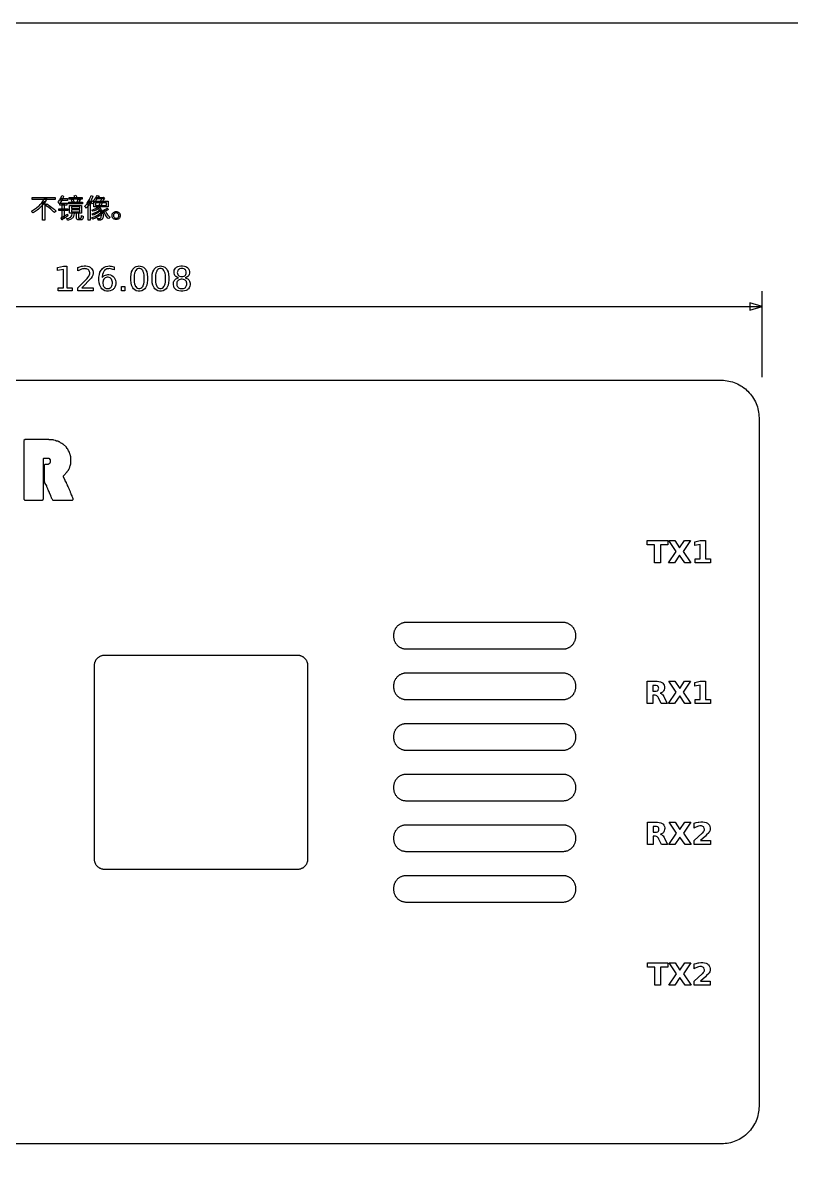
# Model space of a CAD drawing. Header units: millimetres. Extents: x 5 to 292, y 5 to 205.
# Drawn here: x 73 to 148.9, y 92 to 205 of the extents above; entities that cross this region are included whole.
import ezdxf

# ---------------------------------------------------------------- set-up
doc = ezdxf.new("R2010")
doc.units = ezdxf.units.MM
for name, color, linetype in [('ANNOTATION', 7, 'Continuous'), ('DIMENSIONS', 5, 'Continuous'), ('ENGRAVE', 1, 'Continuous'), ('REFERENCE', 8, 'Continuous')]:
    doc.layers.add(name, color=color, linetype=linetype)

msp = doc.modelspace()

# ---------------------------------------------------------------- linework, layer by layer
at = {"layer": 'ANNOTATION'}
for points in [[(75.19, 187.7), (75.41, 187.62), (75.33, 187.49), (75.15, 187.22), (75.05, 187.09), (74.94, 186.96), (74.7, 186.72), (74.57, 186.61), (74.44, 186.5), (74.16, 186.31), (74.01, 186.23), (73.99, 186.26), (73.97, 186.29), (73.92, 186.35), (73.9, 186.38), (73.87, 186.4), (73.98, 186.46), (74.19, 186.59), (74.29, 186.66), (74.39, 186.73), (74.57, 186.89), (74.66, 186.97), (74.74, 187.06), (74.89, 187.24), (74.96, 187.33), (75.03, 187.42), (75.14, 187.61), (75.19, 187.7)], [(73.94, 187.77), (76.23, 187.77), (76.23, 187.57), (73.94, 187.57), (73.94, 187.77)], [(76.88, 187.95), (77.05, 187.9), (77, 187.75), (76.94, 187.61), (76.86, 187.47), (76.78, 187.34), (76.7, 187.23), (76.61, 187.12), (76.6, 187.15), (76.58, 187.18), (76.57, 187.21), (76.55, 187.25), (76.52, 187.28), (76.51, 187.31), (76.56, 187.37), (76.67, 187.51), (76.72, 187.6), (76.77, 187.68), (76.85, 187.86), (76.88, 187.95)], [(76.81, 187.65), (77.42, 187.65), (77.42, 187.47), (76.78, 187.47), (76.81, 187.65)], [(77.6, 187.76), (78.87, 187.76), (78.87, 187.6), (77.6, 187.6), (77.6, 187.76)], [(77.81, 187.54), (77.97, 187.58), (78, 187.52), (78.03, 187.45), (78.05, 187.38), (78.07, 187.32), (77.9, 187.28), (77.88, 187.34), (77.86, 187.41), (77.84, 187.48), (77.81, 187.54)], [(78.08, 187.93), (78.26, 187.97), (78.29, 187.91), (78.33, 187.84), (78.35, 187.77), (78.38, 187.71), (78.19, 187.65), (78.17, 187.72), (78.14, 187.79), (78.11, 187.86), (78.08, 187.93)], [(79.76, 187.95), (79.95, 187.89), (79.91, 187.78), (79.81, 187.56), (79.76, 187.45), (79.71, 187.34), (79.59, 187.13), (79.53, 187.04), (79.46, 186.94), (79.33, 186.77), (79.26, 186.69), (79.25, 186.72), (79.23, 186.75), (79.21, 186.79), (79.19, 186.83), (79.16, 186.86), (79.14, 186.89), (79.21, 186.96), (79.33, 187.11), (79.38, 187.19), (79.49, 187.37), (79.6, 187.55), (79.64, 187.65), (79.73, 187.85), (79.76, 187.95)], [(80.36, 187.96), (80.55, 187.92), (80.49, 187.82), (80.36, 187.61), (80.28, 187.51), (80.19, 187.4), (79.99, 187.21), (79.88, 187.12), (79.86, 187.14), (79.84, 187.16), (79.82, 187.19), (79.79, 187.21), (79.77, 187.23), (79.75, 187.24), (79.82, 187.3), (79.95, 187.41), (80.01, 187.47), (80.12, 187.59), (80.22, 187.72), (80.3, 187.84), (80.36, 187.96)], [(80.32, 187.77), (80.97, 187.77), (80.97, 187.61), (80.32, 187.61), (80.32, 187.77)], [(80.9, 187.77), (80.94, 187.77), (80.98, 187.78), (81.1, 187.69), (81.03, 187.58), (80.94, 187.46), (80.85, 187.35), (80.76, 187.26), (80.74, 187.29), (80.71, 187.32), (80.68, 187.35), (80.66, 187.37), (80.7, 187.42), (80.75, 187.48), (80.8, 187.55), (80.84, 187.61), (80.87, 187.68), (80.9, 187.73), (80.9, 187.77)], [(74.98, 187.17), (75.19, 187.38), (75.19, 187.38), (75.19, 185.52), (74.98, 185.52), (74.98, 187.17)], [(75.24, 187), (75.39, 187.12), (75.51, 187.04), (75.64, 186.96), (75.77, 186.87), (75.89, 186.77), (76.01, 186.68), (76.12, 186.59), (76.22, 186.5), (76.31, 186.42), (76.14, 186.27), (76.06, 186.35), (75.97, 186.44), (75.86, 186.53), (75.74, 186.63), (75.62, 186.73), (75.49, 186.82), (75.36, 186.91), (75.24, 187)], [(76.57, 186.64), (77.46, 186.64), (77.46, 186.46), (76.57, 186.46), (76.57, 186.64)], [(76.69, 187.18), (77.38, 187.18), (77.38, 187), (76.69, 187), (76.69, 187.18)], [(76.89, 185.54), (76.88, 185.57), (76.86, 185.6), (76.84, 185.63), (76.82, 185.66), (76.8, 185.69), (76.78, 185.72), (76.82, 185.75), (76.87, 185.81), (76.89, 185.84), (76.92, 185.91), (76.92, 185.96), (76.92, 187.11), (77.11, 187.11), (77.11, 185.77), (77.11, 185.77), (77.09, 185.76), (77.07, 185.74), (77.04, 185.71), (77, 185.69), (76.97, 185.66), (76.94, 185.62), (76.91, 185.59), (76.9, 185.56), (76.89, 185.54)], [(77.52, 187.29), (78.93, 187.29), (78.93, 187.12), (77.52, 187.12), (77.52, 187.29)], [(77.64, 186.98), (78.82, 186.98), (78.82, 186.21), (77.64, 186.21), (77.64, 186.98)], [(77.82, 186.84), (77.82, 186.66), (78.64, 186.66), (78.64, 186.84), (77.82, 186.84)], [(77.82, 186.53), (77.82, 186.35), (78.64, 186.35), (78.64, 186.53), (77.82, 186.53)], [(78.49, 187.58), (78.68, 187.53), (78.64, 187.45), (78.6, 187.36), (78.56, 187.28), (78.52, 187.21), (78.36, 187.25), (78.4, 187.33), (78.44, 187.41), (78.47, 187.5), (78.49, 187.58)], [(79.49, 187.24), (79.68, 187.43), (79.68, 187.43), (79.68, 185.52), (79.49, 185.52), (79.49, 187.24)], [(80.67, 187.35), (80.84, 187.35), (80.84, 187.33), (80.83, 187.26), (80.82, 187.17), (80.8, 187.08), (80.76, 186.98), (80.73, 186.92), (80.66, 186.82), (80.61, 186.77), (80.56, 186.71), (80.43, 186.61), (80.35, 186.56), (80.26, 186.52), (80.06, 186.43), (79.94, 186.39), (79.92, 186.42), (79.89, 186.45), (79.86, 186.48), (79.83, 186.51), (79.94, 186.55), (80.14, 186.63), (80.22, 186.67), (80.29, 186.72), (80.41, 186.81), (80.46, 186.86), (80.51, 186.9), (80.57, 186.99), (80.6, 187.04), (80.64, 187.12), (80.66, 187.2), (80.67, 187.28), (80.67, 187.34), (80.67, 187.35)], [(80.61, 186.55), (80.74, 186.48), (80.64, 186.39), (80.51, 186.3), (80.37, 186.21), (80.22, 186.13), (80.08, 186.06), (79.94, 186), (79.92, 186.03), (79.89, 186.07), (79.86, 186.1), (79.83, 186.13), (79.97, 186.17), (80.11, 186.23), (80.26, 186.3), (80.39, 186.38), (80.46, 186.42), (80.57, 186.5), (80.61, 186.55)], [(80.02, 187.4), (81.45, 187.4), (81.45, 186.82), (80.02, 186.82), (80.02, 187.4)], [(80.2, 187.24), (80.2, 186.98), (81.27, 186.98), (81.27, 187.24), (80.2, 187.24)], [(80.44, 186.69), (80.58, 186.77), (80.64, 186.72), (80.74, 186.61), (80.79, 186.55), (80.83, 186.48), (80.89, 186.34), (80.91, 186.27), (80.93, 186.2), (80.95, 186.07), (80.96, 186), (80.96, 185.94), (80.95, 185.82), (80.93, 185.76), (80.92, 185.72), (80.87, 185.64), (80.85, 185.61), (80.82, 185.58), (80.77, 185.55), (80.74, 185.54), (80.68, 185.52), (80.62, 185.52), (80.54, 185.52), (80.45, 185.52), (80.45, 185.56), (80.44, 185.61), (80.42, 185.66), (80.4, 185.7), (80.45, 185.69), (80.5, 185.69), (80.54, 185.69), (80.58, 185.69), (80.62, 185.69), (80.65, 185.69), (80.68, 185.71), (80.71, 185.74), (80.73, 185.76), (80.76, 185.82), (80.77, 185.85), (80.77, 185.9), (80.78, 185.99), (80.78, 186.04), (80.77, 186.1), (80.75, 186.21), (80.73, 186.27), (80.71, 186.32), (80.66, 186.44), (80.63, 186.49), (80.59, 186.55), (80.49, 186.65), (80.44, 186.69)], [(81.35, 186.71), (81.48, 186.58), (81.39, 186.52), (81.28, 186.47), (81.17, 186.41), (81.07, 186.36), (80.96, 186.31), (80.87, 186.26), (80.76, 186.37), (80.86, 186.42), (80.96, 186.47), (81.07, 186.53), (81.17, 186.59), (81.27, 186.65), (81.35, 186.71)], [(81.17, 186.47), (81.19, 186.4), (81.25, 186.27), (81.28, 186.21), (81.32, 186.14), (81.4, 186.03), (81.44, 185.98), (81.49, 185.93), (81.59, 185.85), (81.64, 185.82), (81.61, 185.79), (81.57, 185.75), (81.54, 185.7), (81.51, 185.67), (81.43, 185.73), (81.28, 185.89), (81.21, 185.98), (81.15, 186.09), (81.05, 186.31), (81.01, 186.43), (81.17, 186.47)], [(76.89, 185.54), (76.86, 185.72), (76.92, 185.8), (77.43, 186.1), (77.44, 186.06), (77.45, 186.01), (77.47, 185.97), (77.48, 185.93), (77.32, 185.83), (77.19, 185.75), (77.09, 185.69), (77.02, 185.64), (76.97, 185.61), (76.93, 185.58), (76.91, 185.56), (76.89, 185.54)], [(77.9, 186.26), (78.09, 186.26), (78.08, 186.18), (78.06, 186.04), (78.05, 185.97), (78.03, 185.91), (77.98, 185.81), (77.95, 185.76), (77.91, 185.72), (77.82, 185.65), (77.76, 185.61), (77.69, 185.58), (77.54, 185.53), (77.46, 185.51), (77.44, 185.53), (77.43, 185.56), (77.41, 185.59), (77.39, 185.62), (77.37, 185.64), (77.35, 185.66), (77.43, 185.68), (77.56, 185.72), (77.62, 185.74), (77.67, 185.77), (77.75, 185.82), (77.78, 185.86), (77.81, 185.89), (77.85, 185.98), (77.87, 186.02), (77.89, 186.13), (77.9, 186.26)], [(78.32, 186.25), (78.51, 186.25), (78.51, 185.76), (78.51, 185.73), (78.52, 185.71), (78.54, 185.7), (78.57, 185.7), (78.62, 185.7), (78.69, 185.7), (78.75, 185.7), (78.77, 185.71), (78.79, 185.72), (78.8, 185.75), (78.81, 185.8), (78.81, 185.87), (78.82, 185.97), (78.85, 185.96), (78.89, 185.94), (78.94, 185.92), (78.98, 185.91), (78.97, 185.78), (78.95, 185.69), (78.94, 185.65), (78.9, 185.6), (78.88, 185.58), (78.86, 185.56), (78.8, 185.55), (78.77, 185.55), (78.72, 185.55), (78.65, 185.55), (78.59, 185.55), (78.54, 185.55), (78.46, 185.55), (78.41, 185.57), (78.38, 185.58), (78.35, 185.61), (78.34, 185.63), (78.33, 185.69), (78.32, 185.76), (78.32, 186.25)], [(80.76, 186.29), (80.89, 186.22), (80.84, 186.16), (80.7, 186.04), (80.62, 185.98), (80.54, 185.92), (80.36, 185.81), (80.28, 185.76), (80.19, 185.72), (80.01, 185.64), (79.92, 185.61), (79.9, 185.65), (79.87, 185.69), (79.84, 185.72), (79.81, 185.75), (79.98, 185.81), (80.16, 185.89), (80.25, 185.93), (80.41, 186.02), (80.5, 186.07), (80.57, 186.13), (80.7, 186.24), (80.76, 186.29)], [(82.24, 186.38), (82.29, 186.37), (82.4, 186.34), (82.44, 186.32), (82.49, 186.29), (82.56, 186.22), (82.59, 186.17), (82.61, 186.13), (82.64, 186.03), (82.64, 185.97), (82.64, 185.92), (82.61, 185.82), (82.59, 185.77), (82.56, 185.72), (82.49, 185.65), (82.44, 185.62), (82.4, 185.6), (82.29, 185.57), (82.24, 185.57), (82.18, 185.57), (82.08, 185.6), (82.03, 185.62), (81.99, 185.65), (81.92, 185.72), (81.89, 185.77), (81.86, 185.82), (81.84, 185.92), (81.83, 185.97), (81.84, 186.03), (81.86, 186.13), (81.89, 186.17), (81.92, 186.22), (81.99, 186.29), (82.04, 186.32), (82.08, 186.34), (82.18, 186.37), (82.24, 186.38)], [(82.24, 185.7), (82.29, 185.71), (82.39, 185.74), (82.43, 185.78), (82.46, 185.82), (82.5, 185.92), (82.51, 185.97), (82.51, 186.01), (82.49, 186.07), (82.47, 186.1), (82.45, 186.13), (82.4, 186.18), (82.38, 186.2), (82.34, 186.22), (82.28, 186.24), (82.24, 186.24), (82.2, 186.24), (82.14, 186.22), (82.1, 186.2), (82.08, 186.18), (82.03, 186.13), (82.01, 186.1), (81.99, 186.07), (81.97, 186.01), (81.97, 185.97), (81.97, 185.94), (81.99, 185.87), (82.01, 185.83), (82.03, 185.81), (82.08, 185.76), (82.1, 185.74), (82.14, 185.72), (82.2, 185.7), (82.24, 185.7)]]:
    msp.add_lwpolyline(points, close=True, dxfattribs=at)
at = {"layer": 'DIMENSIONS'}
for points in [[(76.51, 178.82), (77.04, 178.82), (77.04, 180.66), (76.46, 180.54), (76.46, 180.84), (77.04, 180.96), (77.37, 180.96), (77.37, 178.82), (77.9, 178.82), (77.9, 178.55), (76.51, 178.55), (76.51, 178.82)], [(78.84, 178.82), (79.98, 178.82), (79.98, 178.55), (78.45, 178.55), (78.45, 178.82), (78.67, 179.05), (78.95, 179.34), (79.21, 179.6), (79.36, 179.75), (79.43, 179.84), (79.54, 179.99), (79.57, 180.05), (79.6, 180.11), (79.63, 180.23), (79.64, 180.29), (79.63, 180.34), (79.62, 180.43), (79.58, 180.5), (79.53, 180.57), (79.5, 180.6), (79.47, 180.63), (79.39, 180.68), (79.3, 180.71), (79.2, 180.72), (79.15, 180.73), (79.07, 180.72), (78.91, 180.7), (78.83, 180.67), (78.74, 180.64), (78.56, 180.56), (78.46, 180.51), (78.46, 180.84), (78.65, 180.91), (78.83, 180.96), (78.91, 180.98), (79.07, 181), (79.14, 181), (79.24, 181), (79.4, 180.97), (79.55, 180.93), (79.68, 180.86), (79.74, 180.81), (79.79, 180.76), (79.88, 180.65), (79.93, 180.53), (79.96, 180.39), (79.96, 180.31), (79.96, 180.24), (79.93, 180.1), (79.91, 180.03), (79.87, 179.96), (79.77, 179.8), (79.71, 179.72), (79.62, 179.63), (79.45, 179.45), (79.19, 179.18), (78.84, 178.82)], [(82.05, 180.9), (82.05, 180.61), (81.92, 180.66), (81.8, 180.69), (81.67, 180.72), (81.55, 180.73), (81.47, 180.72), (81.33, 180.7), (81.21, 180.64), (81.1, 180.56), (81.06, 180.51), (81.02, 180.45), (80.95, 180.31), (80.9, 180.15), (80.87, 179.96), (80.86, 179.85), (80.91, 179.92), (81.03, 180.02), (81.1, 180.06), (81.17, 180.1), (81.33, 180.13), (81.42, 180.14), (81.51, 180.14), (81.67, 180.11), (81.81, 180.05), (81.94, 179.97), (81.99, 179.92), (82.04, 179.86), (82.12, 179.73), (82.17, 179.58), (82.2, 179.41), (82.2, 179.32), (82.2, 179.23), (82.17, 179.06), (82.12, 178.91), (82.03, 178.78), (81.98, 178.72), (81.93, 178.67), (81.8, 178.59), (81.65, 178.53), (81.49, 178.5), (81.4, 178.5), (81.3, 178.51), (81.11, 178.55), (80.95, 178.63), (80.82, 178.75), (80.76, 178.82), (80.71, 178.9), (80.62, 179.1), (80.57, 179.33), (80.54, 179.6), (80.54, 179.75), (80.54, 179.89), (80.58, 180.15), (80.64, 180.37), (80.75, 180.57), (80.81, 180.66), (80.88, 180.74), (81.04, 180.87), (81.22, 180.95), (81.43, 180.99), (81.54, 181), (81.66, 180.99), (81.78, 180.98), (81.91, 180.95), (82.05, 180.9)], [(84.51, 181), (84.61, 180.99), (84.79, 180.95), (84.94, 180.87), (85.07, 180.75), (85.13, 180.68), (85.18, 180.59), (85.26, 180.4), (85.31, 180.17), (85.34, 179.9), (85.34, 179.75), (85.34, 179.6), (85.31, 179.33), (85.26, 179.1), (85.18, 178.9), (85.13, 178.82), (85.07, 178.75), (84.94, 178.63), (84.79, 178.55), (84.61, 178.51), (84.51, 178.5), (84.41, 178.51), (84.23, 178.55), (84.08, 178.63), (83.95, 178.75), (83.89, 178.82), (83.84, 178.9), (83.76, 179.1), (83.71, 179.33), (83.68, 179.6), (83.68, 179.75), (83.68, 179.9), (83.71, 180.17), (83.76, 180.4), (83.84, 180.59), (83.89, 180.68), (83.95, 180.75), (84.08, 180.87), (84.23, 180.95), (84.41, 180.99), (84.51, 181)], [(86.61, 181), (86.71, 180.99), (86.89, 180.95), (87.05, 180.87), (87.18, 180.75), (87.23, 180.68), (87.28, 180.59), (87.36, 180.4), (87.42, 180.17), (87.44, 179.9), (87.45, 179.75), (87.44, 179.6), (87.42, 179.33), (87.36, 179.1), (87.28, 178.9), (87.23, 178.82), (87.18, 178.75), (87.05, 178.63), (86.89, 178.55), (86.71, 178.51), (86.61, 178.5), (86.52, 178.51), (86.34, 178.55), (86.18, 178.63), (86.05, 178.75), (86, 178.82), (85.95, 178.9), (85.87, 179.1), (85.81, 179.33), (85.78, 179.6), (85.78, 179.75), (85.78, 179.9), (85.81, 180.17), (85.87, 180.4), (85.95, 180.59), (86, 180.68), (86.05, 180.75), (86.18, 180.87), (86.34, 180.95), (86.52, 180.99), (86.61, 181)], [(88.39, 179.83), (88.29, 179.86), (88.13, 179.96), (88.06, 180.02), (88.04, 180.06), (87.99, 180.14), (87.95, 180.28), (87.95, 180.38), (87.95, 180.45), (87.98, 180.58), (88.03, 180.69), (88.1, 180.79), (88.15, 180.83), (88.21, 180.87), (88.33, 180.93), (88.47, 180.98), (88.63, 181), (88.72, 181), (88.8, 181), (88.97, 180.98), (89.11, 180.93), (89.23, 180.87), (89.28, 180.83), (89.33, 180.79), (89.41, 180.69), (89.46, 180.58), (89.48, 180.45), (89.49, 180.38), (89.48, 180.28), (89.44, 180.14), (89.4, 180.06), (89.37, 180.02), (89.31, 179.96), (89.14, 179.86), (89.04, 179.83), (89.1, 179.81), (89.21, 179.77), (89.3, 179.72), (89.38, 179.65), (89.41, 179.61), (89.44, 179.57), (89.49, 179.49), (89.52, 179.39), (89.54, 179.28), (89.54, 179.23), (89.54, 179.14), (89.51, 178.99), (89.46, 178.85), (89.38, 178.74), (89.33, 178.69), (89.27, 178.64), (89.14, 178.57), (88.99, 178.53), (88.81, 178.5), (88.72, 178.5), (88.62, 178.5), (88.44, 178.53), (88.29, 178.57), (88.16, 178.64), (88.1, 178.69), (88.05, 178.74), (87.97, 178.85), (87.92, 178.99), (87.89, 179.14), (87.89, 179.23), (87.89, 179.28), (87.91, 179.39), (87.94, 179.49), (87.99, 179.57), (88.02, 179.61), (88.06, 179.65), (88.14, 179.72), (88.23, 179.77), (88.33, 179.81), (88.39, 179.83)], [(81.4, 179.88), (81.35, 179.88), (81.25, 179.86), (81.16, 179.82), (81.08, 179.77), (81.05, 179.73), (81.02, 179.69), (80.97, 179.6), (80.94, 179.5), (80.92, 179.38), (80.92, 179.32), (80.92, 179.26), (80.94, 179.14), (80.97, 179.04), (81.02, 178.95), (81.05, 178.91), (81.08, 178.87), (81.16, 178.82), (81.25, 178.78), (81.35, 178.76), (81.4, 178.76), (81.45, 178.76), (81.55, 178.78), (81.64, 178.82), (81.71, 178.87), (81.75, 178.91), (81.78, 178.95), (81.82, 179.04), (81.86, 179.14), (81.87, 179.26), (81.87, 179.32), (81.87, 179.38), (81.86, 179.5), (81.82, 179.6), (81.78, 179.69), (81.75, 179.73), (81.71, 179.77), (81.64, 179.82), (81.55, 179.86), (81.45, 179.88), (81.4, 179.88)], [(84.51, 180.74), (84.45, 180.74), (84.34, 180.71), (84.25, 180.64), (84.17, 180.55), (84.13, 180.49), (84.1, 180.43), (84.06, 180.27), (84.02, 180.09), (84.01, 179.87), (84.01, 179.75), (84.01, 179.63), (84.02, 179.41), (84.06, 179.23), (84.1, 179.07), (84.13, 179.01), (84.17, 178.95), (84.25, 178.86), (84.34, 178.79), (84.45, 178.76), (84.51, 178.76), (84.57, 178.76), (84.68, 178.79), (84.78, 178.86), (84.86, 178.95), (84.89, 179.01), (84.92, 179.07), (84.97, 179.23), (85, 179.41), (85.02, 179.63), (85.02, 179.75), (85.02, 179.87), (85, 180.09), (84.97, 180.27), (84.92, 180.43), (84.89, 180.49), (84.86, 180.55), (84.78, 180.64), (84.68, 180.71), (84.57, 180.74), (84.51, 180.74)], [(86.61, 180.74), (86.55, 180.74), (86.44, 180.71), (86.35, 180.64), (86.27, 180.55), (86.24, 180.49), (86.21, 180.43), (86.16, 180.27), (86.13, 180.09), (86.11, 179.87), (86.11, 179.75), (86.11, 179.63), (86.13, 179.41), (86.16, 179.23), (86.21, 179.07), (86.24, 179.01), (86.27, 178.95), (86.35, 178.86), (86.44, 178.79), (86.55, 178.76), (86.61, 178.76), (86.68, 178.76), (86.79, 178.79), (86.88, 178.86), (86.96, 178.95), (86.99, 179.01), (87.02, 179.07), (87.07, 179.23), (87.1, 179.41), (87.12, 179.63), (87.12, 179.75), (87.12, 179.87), (87.1, 180.09), (87.07, 180.27), (87.02, 180.43), (86.99, 180.49), (86.96, 180.55), (86.88, 180.64), (86.79, 180.71), (86.68, 180.74), (86.61, 180.74)], [(88.72, 179.69), (88.66, 179.69), (88.56, 179.67), (88.47, 179.64), (88.39, 179.6), (88.35, 179.57), (88.32, 179.53), (88.27, 179.46), (88.24, 179.38), (88.22, 179.28), (88.22, 179.23), (88.22, 179.17), (88.24, 179.07), (88.27, 178.99), (88.32, 178.92), (88.35, 178.88), (88.39, 178.85), (88.47, 178.81), (88.56, 178.78), (88.66, 178.76), (88.72, 178.76), (88.77, 178.76), (88.88, 178.78), (88.97, 178.81), (89.05, 178.85), (89.08, 178.88), (89.11, 178.92), (89.16, 178.99), (89.2, 179.08), (89.22, 179.17), (89.22, 179.23), (89.22, 179.28), (89.2, 179.38), (89.17, 179.46), (89.12, 179.53), (89.08, 179.57), (89.05, 179.6), (88.97, 179.64), (88.88, 179.67), (88.77, 179.69), (88.72, 179.69)], [(88.27, 180.34), (88.28, 180.26), (88.32, 180.14), (88.36, 180.08), (88.39, 180.05), (88.42, 180.03), (88.49, 179.99), (88.62, 179.95), (88.72, 179.95), (88.82, 179.95), (88.94, 179.99), (89.01, 180.03), (89.05, 180.05), (89.07, 180.08), (89.12, 180.14), (89.16, 180.26), (89.16, 180.34), (89.16, 180.43), (89.12, 180.55), (89.07, 180.61), (89.05, 180.64), (89.01, 180.66), (88.94, 180.7), (88.82, 180.74), (88.72, 180.74), (88.62, 180.74), (88.49, 180.7), (88.42, 180.66), (88.39, 180.64), (88.36, 180.61), (88.32, 180.55), (88.28, 180.43), (88.27, 180.34)], [(82.76, 178.96), (83.1, 178.96), (83.1, 178.55), (82.76, 178.55), (82.76, 178.96)], [(146.01, 177), (144.81, 177.36), (144.81, 176.64)]]:
    msp.add_lwpolyline(points, close=True, dxfattribs=at)
for points in [[(146.01, 170), (146.01, 178.5)], [(20, 177), (146.01, 177)]]:
    msp.add_lwpolyline(points, dxfattribs=at)
at = {"layer": 'ENGRAVE'}
for points in [[(73.12, 163.77), (73.12, 157.95), (73.15, 157.92), (73.15, 157.89), (73.22, 157.85), (74.93, 157.85), (75.02, 157.92), (75.02, 157.95), (75.05, 157.97), (75.05, 161.98), (75.09, 162.02), (75.44, 162.02), (75.47, 162), (75.58, 162), (75.72, 161.85), (75.72, 161.6), (75.7, 161.58), (75.7, 161.52), (75.63, 161.45), (75.6, 161.45), (75.52, 161.4), (75.22, 161.4), (75.13, 161.33), (75.13, 159.71), (75.16, 159.68), (75.16, 159.63), (75.18, 159.6), (75.21, 159.52), (75.35, 159.27), (75.35, 159.22), (75.45, 159.03), (75.45, 158.98), (75.54, 158.84), (75.54, 158.79), (75.62, 158.65), (75.62, 158.6), (75.75, 158.35), (75.75, 158.3), (75.83, 158.16), (75.83, 158.11), (75.89, 158.03), (75.94, 157.89), (75.98, 157.85), (77.93, 157.85), (78, 157.92), (78, 158.03), (77.97, 158.06), (77.97, 158.11), (77.89, 158.24), (77.89, 158.3), (77.84, 158.38), (77.84, 158.41), (77.81, 158.43), (77.81, 158.49), (77.73, 158.62), (77.73, 158.68), (77.62, 158.87), (77.62, 158.92), (77.49, 159.17), (77.49, 159.22), (77.43, 159.3), (77.43, 159.36), (77.32, 159.54), (77.32, 159.6), (77.21, 159.79), (77.21, 159.84), (77.05, 160.14), (77.05, 160.19), (77.03, 160.22), (77.03, 160.28), (77.4, 160.66), (77.4, 160.68), (77.54, 160.84), (77.59, 160.98), (77.62, 161.01), (77.62, 161.06), (77.67, 161.14), (77.7, 161.28), (77.73, 161.31), (77.73, 161.39), (77.76, 161.41), (77.76, 161.58), (77.78, 161.6), (77.78, 161.93), (77.76, 161.96), (77.76, 162.17), (77.73, 162.2), (77.73, 162.31), (77.7, 162.33), (77.67, 162.47), (77.62, 162.55), (77.62, 162.61), (77.54, 162.74), (77.51, 162.82), (77.46, 162.88), (77.46, 162.9), (77.4, 162.96), (77.4, 162.98), (77.32, 163.07), (77.32, 163.09), (77.01, 163.38), (76.98, 163.38), (76.9, 163.46), (76.88, 163.46), (76.82, 163.51), (76.74, 163.54), (76.69, 163.59), (76.66, 163.59), (76.63, 163.62), (76.58, 163.62), (76.5, 163.68), (76.44, 163.68), (76.42, 163.7), (76.36, 163.7), (76.33, 163.73), (76.28, 163.73), (76.25, 163.76), (76.06, 163.78), (76.04, 163.81), (75.9, 163.81), (75.87, 163.84), (75.63, 163.84), (75.6, 163.86), (73.25, 163.86)], [(136.7, 153.87), (136.7, 153.44), (135.97, 153.44), (135.97, 151.67), (135.4, 151.67), (135.4, 153.44), (134.67, 153.44), (134.67, 153.87)], [(138.22, 152.79), (138.98, 151.67), (138.39, 151.67), (137.87, 152.42), (137.36, 151.67), (136.77, 151.67), (137.53, 152.79), (136.8, 153.87), (137.39, 153.87), (137.87, 153.16), (138.35, 153.87), (138.95, 153.87)], [(139.39, 152.06), (139.89, 152.06), (139.89, 153.48), (139.38, 153.38), (139.38, 153.76), (139.89, 153.87), (140.43, 153.87), (140.43, 152.06), (140.93, 152.06), (140.93, 151.67), (139.39, 151.67)], [(135.23, 137.78), (134.67, 137.78), (134.67, 139.98), (135.53, 139.98), (135.64, 139.98), (135.83, 139.96), (135.99, 139.92), (136.12, 139.87), (136.17, 139.83), (136.22, 139.79), (136.29, 139.7), (136.34, 139.58), (136.37, 139.45), (136.37, 139.37), (136.37, 139.27), (136.33, 139.13), (136.29, 139.05), (136.24, 138.98), (136.17, 138.92), (136.05, 138.85), (135.95, 138.81), (136.01, 138.79), (136.11, 138.73), (136.16, 138.69), (136.21, 138.63), (136.3, 138.49), (136.35, 138.4), (136.65, 137.78), (136.05, 137.78), (135.78, 138.33), (135.74, 138.4), (135.66, 138.51), (135.62, 138.55), (135.57, 138.58), (135.46, 138.61), (135.4, 138.61), (135.23, 138.61)], [(135.47, 139), (135.56, 139.01), (135.68, 139.04), (135.73, 139.07), (135.76, 139.11), (135.8, 139.22), (135.81, 139.29), (135.8, 139.36), (135.76, 139.47), (135.73, 139.5), (135.68, 139.53), (135.56, 139.56), (135.47, 139.57), (135.23, 139.57), (135.23, 139)], [(138.22, 138.9), (138.98, 137.78), (138.39, 137.78), (137.88, 138.53), (137.36, 137.78), (136.77, 137.78), (137.53, 138.9), (136.8, 139.98), (137.39, 139.98), (137.88, 139.27), (138.36, 139.98), (138.95, 139.98)], [(139.39, 138.17), (139.9, 138.17), (139.9, 139.59), (139.38, 139.49), (139.38, 139.87), (139.89, 139.98), (140.43, 139.98), (140.43, 138.17), (140.93, 138.17), (140.93, 137.78), (139.39, 137.78)], [(135.26, 123.85), (134.69, 123.85), (134.69, 126.05), (135.56, 126.05), (135.67, 126.05), (135.85, 126.03), (136.01, 125.99), (136.14, 125.94), (136.2, 125.9), (136.25, 125.86), (136.32, 125.77), (136.37, 125.65), (136.4, 125.52), (136.4, 125.44), (136.39, 125.34), (136.36, 125.2), (136.32, 125.12), (136.27, 125.05), (136.2, 124.99), (136.08, 124.92), (135.98, 124.88), (136.03, 124.86), (136.14, 124.8), (136.19, 124.76), (136.23, 124.7), (136.33, 124.56), (136.37, 124.47), (136.68, 123.85), (136.08, 123.85), (135.81, 124.4), (135.77, 124.47), (135.69, 124.58), (135.64, 124.62), (135.6, 124.65), (135.49, 124.68), (135.42, 124.68), (135.26, 124.68)], [(135.5, 125.07), (135.58, 125.08), (135.71, 125.11), (135.76, 125.14), (135.79, 125.18), (135.83, 125.29), (135.83, 125.36), (135.83, 125.43), (135.79, 125.54), (135.76, 125.57), (135.71, 125.6), (135.58, 125.63), (135.5, 125.64), (135.26, 125.64), (135.26, 125.07)], [(138.24, 124.97), (139.01, 123.85), (138.42, 123.85), (137.9, 124.6), (137.39, 123.85), (136.8, 123.85), (137.56, 124.97), (136.83, 126.05), (137.42, 126.05), (137.9, 125.34), (138.38, 126.05), (138.98, 126.05)], [(139.94, 124.27), (140.91, 124.27), (140.91, 123.85), (139.31, 123.85), (139.31, 124.27), (140.11, 124.98), (140.16, 125.02), (140.24, 125.12), (140.27, 125.17), (140.29, 125.21), (140.32, 125.31), (140.32, 125.36), (140.31, 125.43), (140.26, 125.56), (140.22, 125.61), (140.16, 125.65), (140.02, 125.7), (139.94, 125.7), (139.87, 125.7), (139.73, 125.67), (139.65, 125.64), (139.57, 125.61), (139.4, 125.53), (139.31, 125.48), (139.31, 125.96), (139.5, 126.02), (139.69, 126.06), (139.78, 126.07), (139.97, 126.09), (140.06, 126.09), (140.15, 126.09), (140.33, 126.06), (140.48, 126.02), (140.61, 125.96), (140.67, 125.92), (140.72, 125.87), (140.81, 125.77), (140.86, 125.64), (140.89, 125.51), (140.89, 125.43), (140.88, 125.34), (140.84, 125.17), (140.8, 125.1), (140.74, 125.01), (140.54, 124.8), (140.41, 124.68)], [(136.72, 112.16), (136.72, 111.73), (135.99, 111.73), (135.99, 109.96), (135.43, 109.96), (135.43, 111.73), (134.7, 111.73), (134.7, 112.16)], [(138.24, 111.08), (139.01, 109.96), (138.42, 109.96), (137.9, 110.71), (137.39, 109.96), (136.8, 109.96), (137.56, 111.08), (136.83, 112.16), (137.42, 112.16), (137.9, 111.45), (138.38, 112.16), (138.98, 112.16)], [(139.94, 110.38), (140.9, 110.38), (140.9, 109.96), (139.31, 109.96), (139.31, 110.38), (140.11, 111.09), (140.16, 111.13), (140.24, 111.23), (140.27, 111.28), (140.29, 111.32), (140.32, 111.42), (140.32, 111.47), (140.31, 111.54), (140.26, 111.67), (140.22, 111.72), (140.16, 111.76), (140.02, 111.81), (139.94, 111.81), (139.87, 111.81), (139.73, 111.78), (139.65, 111.75), (139.57, 111.72), (139.4, 111.64), (139.31, 111.59), (139.31, 112.07), (139.5, 112.12), (139.69, 112.17), (139.78, 112.18), (139.97, 112.2), (140.06, 112.2), (140.15, 112.2), (140.33, 112.17), (140.48, 112.13), (140.61, 112.07), (140.67, 112.02), (140.72, 111.98), (140.8, 111.88), (140.86, 111.75), (140.89, 111.62), (140.89, 111.54), (140.88, 111.45), (140.84, 111.28), (140.8, 111.2), (140.74, 111.12), (140.54, 110.91), (140.41, 110.79)]]:
    msp.add_lwpolyline(points, close=True, dxfattribs=at)
at = {"layer": 'REFERENCE'}
for points in [[(5, 205), (292, 205), (292, 5), (5, 5)], [(110.28, 145.63), (110.23, 145.6), (110.18, 145.57), (110.13, 145.53), (110.08, 145.5), (110.03, 145.46), (109.99, 145.41), (109.95, 145.37), (109.91, 145.32), (109.87, 145.27), (109.83, 145.22), (109.8, 145.17), (109.77, 145.12), (109.74, 145.06), (109.72, 145.01), (109.69, 144.95), (109.68, 144.89), (109.66, 144.83), (109.65, 144.77), (109.64, 144.71), (109.63, 144.65), (109.62, 144.59), (109.62, 144.53), (109.62, 144.43), (109.62, 144.37), (109.63, 144.31), (109.64, 144.25), (109.65, 144.19), (109.66, 144.13), (109.68, 144.07), (109.69, 144.01), (109.72, 143.95), (109.74, 143.9), (109.77, 143.84), (109.8, 143.79), (109.83, 143.74), (109.87, 143.69), (109.91, 143.64), (109.95, 143.59), (109.99, 143.55), (110.03, 143.5), (110.08, 143.46), (110.13, 143.43), (110.18, 143.39), (110.23, 143.36), (110.28, 143.33), (110.34, 143.3), (110.39, 143.28), (110.45, 143.25), (110.51, 143.23), (110.57, 143.22), (110.63, 143.2), (110.69, 143.19), (110.75, 143.19), (110.81, 143.18), (110.87, 143.18), (126.37, 143.18), (126.43, 143.18), (126.49, 143.19), (126.56, 143.19), (126.62, 143.2), (126.68, 143.22), (126.73, 143.23), (126.79, 143.25), (126.85, 143.28), (126.91, 143.3), (126.96, 143.33), (127.01, 143.36), (127.07, 143.39), (127.12, 143.43), (127.16, 143.46), (127.21, 143.5), (127.26, 143.55), (127.3, 143.59), (127.34, 143.64), (127.38, 143.69), (127.41, 143.74), (127.44, 143.79), (127.47, 143.84), (127.5, 143.9), (127.53, 143.95), (127.55, 144.01), (127.57, 144.07), (127.58, 144.13), (127.6, 144.19), (127.61, 144.25), (127.62, 144.31), (127.62, 144.37), (127.62, 144.43), (127.62, 144.53), (127.62, 144.59), (127.62, 144.65), (127.61, 144.71), (127.6, 144.77), (127.58, 144.83), (127.57, 144.89), (127.55, 144.95), (127.53, 145.01), (127.5, 145.06), (127.47, 145.12), (127.44, 145.17), (127.41, 145.22), (127.38, 145.27), (127.34, 145.32), (127.3, 145.37), (127.26, 145.41), (127.21, 145.46), (127.16, 145.5), (127.12, 145.53), (127.07, 145.57), (127.01, 145.6), (126.96, 145.63), (126.91, 145.66), (126.85, 145.68), (126.79, 145.71), (126.73, 145.73), (126.68, 145.74), (126.62, 145.76), (126.56, 145.77), (126.49, 145.77), (126.43, 145.78), (126.37, 145.78), (110.87, 145.78), (110.81, 145.78), (110.75, 145.77), (110.69, 145.77), (110.63, 145.76), (110.57, 145.74), (110.51, 145.73), (110.45, 145.71), (110.39, 145.68), (110.34, 145.66), (110.28, 145.63)], [(81.02, 142.53), (80.97, 142.53), (80.93, 142.52), (80.88, 142.51), (80.83, 142.5), (80.78, 142.49), (80.73, 142.47), (80.69, 142.45), (80.64, 142.43), (80.6, 142.41), (80.56, 142.39), (80.52, 142.36), (80.48, 142.33), (80.44, 142.3), (80.4, 142.27), (80.36, 142.24), (80.33, 142.2), (80.3, 142.16), (80.27, 142.13), (80.24, 142.09), (80.21, 142.04), (80.19, 142), (80.17, 141.96), (80.15, 141.91), (80.13, 141.87), (80.11, 141.82), (80.1, 141.77), (80.09, 141.73), (80.08, 141.68), (80.08, 141.63), (80.07, 141.58), (80.07, 141.53), (80.07, 122.43), (80.07, 122.38), (80.08, 122.33), (80.08, 122.28), (80.09, 122.23), (80.1, 122.19), (80.11, 122.14), (80.13, 122.09), (80.15, 122.05), (80.17, 122), (80.19, 121.96), (80.21, 121.92), (80.24, 121.87), (80.27, 121.83), (80.3, 121.8), (80.33, 121.76), (80.36, 121.72), (80.4, 121.69), (80.44, 121.66), (80.48, 121.63), (80.52, 121.6), (80.56, 121.57), (80.6, 121.55), (80.64, 121.53), (80.69, 121.51), (80.73, 121.49), (80.78, 121.47), (80.83, 121.46), (80.88, 121.45), (80.93, 121.44), (80.97, 121.43), (81.02, 121.43), (81.07, 121.43), (100.17, 121.43), (100.22, 121.43), (100.27, 121.43), (100.32, 121.44), (100.37, 121.45), (100.41, 121.46), (100.46, 121.47), (100.51, 121.49), (100.55, 121.51), (100.6, 121.53), (100.64, 121.55), (100.69, 121.57), (100.73, 121.6), (100.77, 121.63), (100.81, 121.66), (100.84, 121.69), (100.88, 121.72), (100.91, 121.76), (100.94, 121.8), (100.98, 121.83), (101, 121.87), (101.03, 121.92), (101.05, 121.96), (101.08, 122), (101.1, 122.05), (101.11, 122.09), (101.13, 122.14), (101.14, 122.19), (101.15, 122.23), (101.16, 122.28), (101.17, 122.33), (101.17, 122.38), (101.17, 122.43), (101.17, 141.53), (101.17, 141.58), (101.17, 141.63), (101.16, 141.68), (101.15, 141.73), (101.14, 141.77), (101.13, 141.82), (101.11, 141.87), (101.1, 141.91), (101.08, 141.96), (101.05, 142), (101.03, 142.04), (101, 142.09), (100.98, 142.13), (100.94, 142.16), (100.91, 142.2), (100.88, 142.24), (100.84, 142.27), (100.81, 142.3), (100.77, 142.33), (100.73, 142.36), (100.69, 142.39), (100.64, 142.41), (100.6, 142.43), (100.55, 142.45), (100.51, 142.47), (100.46, 142.49), (100.41, 142.5), (100.37, 142.51), (100.32, 142.52), (100.27, 142.53), (100.22, 142.53), (100.17, 142.53), (81.07, 142.53), (81.02, 142.53)], [(110.75, 140.77), (110.69, 140.77), (110.63, 140.76), (110.57, 140.74), (110.51, 140.73), (110.45, 140.71), (110.39, 140.68), (110.34, 140.66), (110.28, 140.63), (110.23, 140.6), (110.18, 140.57), (110.13, 140.53), (110.08, 140.5), (110.03, 140.46), (109.99, 140.41), (109.95, 140.37), (109.91, 140.32), (109.87, 140.27), (109.83, 140.22), (109.8, 140.17), (109.77, 140.12), (109.74, 140.06), (109.72, 140.01), (109.69, 139.95), (109.68, 139.89), (109.66, 139.83), (109.65, 139.77), (109.64, 139.71), (109.63, 139.65), (109.62, 139.59), (109.62, 139.53), (109.62, 139.43), (109.62, 139.37), (109.63, 139.31), (109.64, 139.25), (109.65, 139.19), (109.66, 139.13), (109.68, 139.07), (109.69, 139.01), (109.72, 138.95), (109.74, 138.9), (109.77, 138.84), (109.8, 138.79), (109.83, 138.74), (109.87, 138.69), (109.91, 138.64), (109.95, 138.59), (109.99, 138.55), (110.03, 138.5), (110.08, 138.46), (110.13, 138.43), (110.18, 138.39), (110.23, 138.36), (110.28, 138.33), (110.34, 138.3), (110.39, 138.28), (110.45, 138.25), (110.51, 138.23), (110.57, 138.22), (110.63, 138.2), (110.69, 138.19), (110.75, 138.19), (110.81, 138.18), (110.87, 138.18), (126.37, 138.18), (126.43, 138.18), (126.49, 138.19), (126.56, 138.19), (126.62, 138.2), (126.68, 138.22), (126.73, 138.23), (126.79, 138.25), (126.85, 138.28), (126.91, 138.3), (126.96, 138.33), (127.01, 138.36), (127.07, 138.39), (127.12, 138.43), (127.16, 138.46), (127.21, 138.5), (127.26, 138.55), (127.3, 138.59), (127.34, 138.64), (127.38, 138.69), (127.41, 138.74), (127.44, 138.79), (127.47, 138.84), (127.5, 138.9), (127.53, 138.95), (127.55, 139.01), (127.57, 139.07), (127.58, 139.13), (127.6, 139.19), (127.61, 139.25), (127.62, 139.31), (127.62, 139.37), (127.62, 139.43), (127.62, 139.53), (127.62, 139.59), (127.62, 139.65), (127.61, 139.71), (127.6, 139.77), (127.58, 139.83), (127.57, 139.89), (127.55, 139.95), (127.53, 140.01), (127.5, 140.06), (127.47, 140.12), (127.44, 140.17), (127.41, 140.22), (127.38, 140.27), (127.34, 140.32), (127.3, 140.37), (127.26, 140.41), (127.21, 140.46), (127.16, 140.5), (127.12, 140.53), (127.07, 140.57), (127.01, 140.6), (126.96, 140.63), (126.91, 140.66), (126.85, 140.68), (126.79, 140.71), (126.73, 140.73), (126.68, 140.74), (126.62, 140.76), (126.56, 140.77), (126.49, 140.77), (126.43, 140.78), (126.37, 140.78), (110.87, 140.78), (110.81, 140.78), (110.75, 140.77)], [(110.69, 135.77), (110.63, 135.76), (110.57, 135.74), (110.51, 135.73), (110.45, 135.71), (110.39, 135.68), (110.34, 135.66), (110.28, 135.63), (110.23, 135.6), (110.18, 135.57), (110.13, 135.53), (110.08, 135.5), (110.03, 135.46), (109.99, 135.41), (109.95, 135.37), (109.91, 135.32), (109.87, 135.27), (109.83, 135.22), (109.8, 135.17), (109.77, 135.12), (109.74, 135.06), (109.72, 135.01), (109.69, 134.95), (109.68, 134.89), (109.66, 134.83), (109.65, 134.77), (109.64, 134.71), (109.63, 134.65), (109.62, 134.59), (109.62, 134.53), (109.62, 134.43), (109.62, 134.37), (109.63, 134.31), (109.64, 134.25), (109.65, 134.19), (109.66, 134.13), (109.68, 134.07), (109.69, 134.01), (109.72, 133.95), (109.74, 133.9), (109.77, 133.84), (109.8, 133.79), (109.83, 133.74), (109.87, 133.69), (109.91, 133.64), (109.95, 133.59), (109.99, 133.55), (110.03, 133.5), (110.08, 133.46), (110.13, 133.43), (110.18, 133.39), (110.23, 133.36), (110.28, 133.33), (110.34, 133.3), (110.39, 133.28), (110.45, 133.25), (110.51, 133.23), (110.57, 133.22), (110.63, 133.2), (110.69, 133.19), (110.75, 133.19), (110.81, 133.18), (110.87, 133.18), (126.37, 133.18), (126.43, 133.18), (126.49, 133.19), (126.56, 133.19), (126.62, 133.2), (126.68, 133.22), (126.73, 133.23), (126.79, 133.25), (126.85, 133.28), (126.91, 133.3), (126.96, 133.33), (127.01, 133.36), (127.07, 133.39), (127.12, 133.43), (127.16, 133.46), (127.21, 133.5), (127.26, 133.55), (127.3, 133.59), (127.34, 133.64), (127.38, 133.69), (127.41, 133.74), (127.44, 133.79), (127.47, 133.84), (127.5, 133.9), (127.53, 133.95), (127.55, 134.01), (127.57, 134.07), (127.58, 134.13), (127.6, 134.19), (127.61, 134.25), (127.62, 134.31), (127.62, 134.37), (127.62, 134.43), (127.62, 134.53), (127.62, 134.59), (127.62, 134.65), (127.61, 134.71), (127.6, 134.77), (127.58, 134.83), (127.57, 134.89), (127.55, 134.95), (127.53, 135.01), (127.5, 135.06), (127.47, 135.12), (127.44, 135.17), (127.41, 135.22), (127.38, 135.27), (127.34, 135.32), (127.3, 135.37), (127.26, 135.41), (127.21, 135.46), (127.16, 135.5), (127.12, 135.53), (127.07, 135.57), (127.01, 135.6), (126.96, 135.63), (126.91, 135.66), (126.85, 135.68), (126.79, 135.71), (126.73, 135.73), (126.68, 135.74), (126.62, 135.76), (126.56, 135.77), (126.49, 135.77), (126.43, 135.78), (126.37, 135.78), (110.87, 135.78), (110.81, 135.78), (110.75, 135.77), (110.69, 135.77)], [(110.69, 130.77), (110.63, 130.76), (110.57, 130.74), (110.51, 130.73), (110.45, 130.71), (110.39, 130.68), (110.34, 130.66), (110.28, 130.63), (110.23, 130.6), (110.18, 130.57), (110.13, 130.53), (110.08, 130.5), (110.03, 130.46), (109.99, 130.41), (109.95, 130.37), (109.91, 130.32), (109.87, 130.27), (109.83, 130.22), (109.8, 130.17), (109.77, 130.12), (109.74, 130.06), (109.72, 130.01), (109.69, 129.95), (109.68, 129.89), (109.66, 129.83), (109.65, 129.77), (109.64, 129.71), (109.63, 129.65), (109.62, 129.59), (109.62, 129.53), (109.62, 129.43), (109.62, 129.37), (109.63, 129.31), (109.64, 129.25), (109.65, 129.19), (109.66, 129.13), (109.68, 129.07), (109.69, 129.01), (109.72, 128.95), (109.74, 128.9), (109.77, 128.84), (109.8, 128.79), (109.83, 128.74), (109.87, 128.69), (109.91, 128.64), (109.95, 128.59), (109.99, 128.55), (110.03, 128.5), (110.08, 128.46), (110.13, 128.43), (110.18, 128.39), (110.23, 128.36), (110.28, 128.33), (110.34, 128.3), (110.39, 128.28), (110.45, 128.25), (110.51, 128.23), (110.57, 128.22), (110.63, 128.2), (110.69, 128.19), (110.75, 128.19), (110.81, 128.18), (110.87, 128.18), (126.37, 128.18), (126.43, 128.18), (126.49, 128.19), (126.56, 128.19), (126.62, 128.2), (126.68, 128.22), (126.73, 128.23), (126.79, 128.25), (126.85, 128.28), (126.91, 128.3), (126.96, 128.33), (127.01, 128.36), (127.07, 128.39), (127.12, 128.43), (127.16, 128.46), (127.21, 128.5), (127.26, 128.55), (127.3, 128.59), (127.34, 128.64), (127.38, 128.69), (127.41, 128.74), (127.44, 128.79), (127.47, 128.84), (127.5, 128.9), (127.53, 128.95), (127.55, 129.01), (127.57, 129.07), (127.58, 129.13), (127.6, 129.19), (127.61, 129.25), (127.62, 129.31), (127.62, 129.37), (127.62, 129.43), (127.62, 129.53), (127.62, 129.59), (127.62, 129.65), (127.61, 129.71), (127.6, 129.77), (127.58, 129.83), (127.57, 129.89), (127.55, 129.95), (127.53, 130.01), (127.5, 130.06), (127.47, 130.12), (127.44, 130.17), (127.41, 130.22), (127.38, 130.27), (127.34, 130.32), (127.3, 130.37), (127.26, 130.41), (127.21, 130.46), (127.16, 130.5), (127.12, 130.53), (127.07, 130.57), (127.01, 130.6), (126.96, 130.63), (126.91, 130.66), (126.85, 130.68), (126.79, 130.71), (126.73, 130.73), (126.68, 130.74), (126.62, 130.76), (126.56, 130.77), (126.49, 130.77), (126.43, 130.78), (126.37, 130.78), (110.87, 130.78), (110.81, 130.78), (110.75, 130.77), (110.69, 130.77)], [(126.85, 125.68), (126.79, 125.71), (126.73, 125.73), (126.68, 125.74), (126.62, 125.76), (126.56, 125.77), (126.49, 125.77), (126.43, 125.78), (126.37, 125.78), (110.87, 125.78), (110.81, 125.78), (110.75, 125.77), (110.69, 125.77), (110.63, 125.76), (110.57, 125.74), (110.51, 125.73), (110.45, 125.71), (110.39, 125.68), (110.34, 125.66), (110.28, 125.63), (110.23, 125.6), (110.18, 125.57), (110.13, 125.53), (110.08, 125.5), (110.03, 125.46), (109.99, 125.41), (109.95, 125.37), (109.91, 125.32), (109.87, 125.27), (109.83, 125.22), (109.8, 125.17), (109.77, 125.12), (109.74, 125.06), (109.72, 125.01), (109.69, 124.95), (109.68, 124.89), (109.66, 124.83), (109.65, 124.77), (109.64, 124.71), (109.63, 124.65), (109.62, 124.59), (109.62, 124.53), (109.62, 124.43), (109.62, 124.37), (109.63, 124.31), (109.64, 124.25), (109.65, 124.19), (109.66, 124.13), (109.68, 124.07), (109.69, 124.01), (109.72, 123.95), (109.74, 123.9), (109.77, 123.84), (109.8, 123.79), (109.83, 123.74), (109.87, 123.69), (109.91, 123.64), (109.95, 123.59), (109.99, 123.55), (110.03, 123.5), (110.08, 123.46), (110.13, 123.43), (110.18, 123.39), (110.23, 123.36), (110.28, 123.33), (110.34, 123.3), (110.39, 123.28), (110.45, 123.25), (110.51, 123.23), (110.57, 123.22), (110.63, 123.2), (110.69, 123.19), (110.75, 123.19), (110.81, 123.18), (110.87, 123.18), (126.37, 123.18), (126.43, 123.18), (126.49, 123.19), (126.56, 123.19), (126.62, 123.2), (126.68, 123.22), (126.73, 123.23), (126.79, 123.25), (126.85, 123.28), (126.91, 123.3), (126.96, 123.33), (127.01, 123.36), (127.07, 123.39), (127.12, 123.43), (127.16, 123.46), (127.21, 123.5), (127.26, 123.55), (127.3, 123.59), (127.34, 123.64), (127.38, 123.69), (127.41, 123.74), (127.44, 123.79), (127.47, 123.84), (127.5, 123.9), (127.53, 123.95), (127.55, 124.01), (127.57, 124.07), (127.58, 124.13), (127.6, 124.19), (127.61, 124.25), (127.62, 124.31), (127.62, 124.37), (127.62, 124.43), (127.62, 124.53), (127.62, 124.59), (127.62, 124.65), (127.61, 124.71), (127.6, 124.77), (127.58, 124.83), (127.57, 124.89), (127.55, 124.95), (127.53, 125.01), (127.5, 125.06), (127.47, 125.12), (127.44, 125.17), (127.41, 125.22), (127.38, 125.27), (127.34, 125.32), (127.3, 125.37), (127.26, 125.41), (127.21, 125.46), (127.16, 125.5), (127.12, 125.53), (127.07, 125.57), (127.01, 125.6), (126.96, 125.63), (126.91, 125.66), (126.85, 125.68)], [(109.66, 119.13), (109.68, 119.07), (109.69, 119.01), (109.72, 118.95), (109.74, 118.9), (109.77, 118.84), (109.8, 118.79), (109.83, 118.74), (109.87, 118.69), (109.91, 118.64), (109.95, 118.59), (109.99, 118.55), (110.03, 118.5), (110.08, 118.46), (110.13, 118.43), (110.18, 118.39), (110.23, 118.36), (110.28, 118.33), (110.34, 118.3), (110.39, 118.28), (110.45, 118.25), (110.51, 118.23), (110.57, 118.22), (110.63, 118.2), (110.69, 118.19), (110.75, 118.19), (110.81, 118.18), (110.87, 118.18), (126.37, 118.18), (126.43, 118.18), (126.49, 118.19), (126.56, 118.19), (126.62, 118.2), (126.68, 118.22), (126.73, 118.23), (126.79, 118.25), (126.85, 118.28), (126.91, 118.3), (126.96, 118.33), (127.01, 118.36), (127.07, 118.39), (127.12, 118.43), (127.16, 118.46), (127.21, 118.5), (127.26, 118.55), (127.3, 118.59), (127.34, 118.64), (127.38, 118.69), (127.41, 118.74), (127.44, 118.79), (127.47, 118.84), (127.5, 118.9), (127.53, 118.95), (127.55, 119.01), (127.57, 119.07), (127.58, 119.13), (127.6, 119.19), (127.61, 119.25), (127.62, 119.31), (127.62, 119.37), (127.62, 119.43), (127.62, 119.53), (127.62, 119.59), (127.62, 119.65), (127.61, 119.71), (127.6, 119.77), (127.58, 119.83), (127.57, 119.89), (127.55, 119.95), (127.53, 120.01), (127.5, 120.06), (127.47, 120.12), (127.44, 120.17), (127.41, 120.22), (127.38, 120.27), (127.34, 120.32), (127.3, 120.37), (127.26, 120.41), (127.21, 120.46), (127.16, 120.5), (127.12, 120.53), (127.07, 120.57), (127.01, 120.6), (126.96, 120.63), (126.91, 120.66), (126.85, 120.68), (126.79, 120.71), (126.73, 120.73), (126.68, 120.74), (126.62, 120.76), (126.56, 120.77), (126.49, 120.77), (126.43, 120.78), (126.37, 120.78), (110.87, 120.78), (110.81, 120.78), (110.75, 120.77), (110.69, 120.77), (110.63, 120.76), (110.57, 120.74), (110.51, 120.73), (110.45, 120.71), (110.39, 120.68), (110.34, 120.66), (110.28, 120.63), (110.23, 120.6), (110.18, 120.57), (110.13, 120.53), (110.08, 120.5), (110.03, 120.46), (109.99, 120.41), (109.95, 120.37), (109.91, 120.32), (109.87, 120.27), (109.83, 120.22), (109.8, 120.17), (109.77, 120.12), (109.74, 120.06), (109.72, 120.01), (109.69, 119.95), (109.68, 119.89), (109.66, 119.83), (109.65, 119.77), (109.64, 119.71), (109.63, 119.65), (109.62, 119.59), (109.62, 119.53), (109.62, 119.43), (109.62, 119.37), (109.63, 119.31), (109.64, 119.25), (109.65, 119.19), (109.66, 119.13)]]:
    msp.add_lwpolyline(points, close=True, dxfattribs=at)
msp.add_lwpolyline([(24, 169.7), (142.01, 169.7), (142.19, 169.7), (142.37, 169.68), (142.55, 169.66), (142.73, 169.63), (142.91, 169.59), (143.08, 169.54), (143.25, 169.48), (143.42, 169.42), (143.59, 169.34), (143.75, 169.26), (143.91, 169.17), (144.06, 169.08), (144.21, 168.97), (144.36, 168.86), (144.49, 168.74), (144.62, 168.62), (144.75, 168.48), (144.87, 168.35), (144.98, 168.2), (145.08, 168.06), (145.18, 167.9), (145.27, 167.74), (145.35, 167.58), (145.43, 167.42), (145.49, 167.25), (145.55, 167.07), (145.6, 166.9), (145.64, 166.72), (145.67, 166.54), (145.69, 166.36), (145.7, 166.18), (145.71, 166), (145.71, 98), (145.7, 97.82), (145.69, 97.64), (145.67, 97.46), (145.64, 97.28), (145.6, 97.1), (145.55, 96.93), (145.49, 96.75), (145.43, 96.58), (145.35, 96.42), (145.27, 96.26), (145.18, 96.1), (145.08, 95.94), (144.98, 95.8), (144.87, 95.65), (144.75, 95.52), (144.62, 95.38), (144.49, 95.26), (144.36, 95.14), (144.21, 95.03), (144.06, 94.92), (143.91, 94.83), (143.75, 94.74), (143.59, 94.66), (143.42, 94.58), (143.25, 94.52), (143.08, 94.46), (142.91, 94.41), (142.73, 94.37), (142.55, 94.34), (142.37, 94.32), (142.19, 94.3), (142.01, 94.3), (24, 94.3)], dxfattribs=at)

doc.saveas('drawing.dxf')
